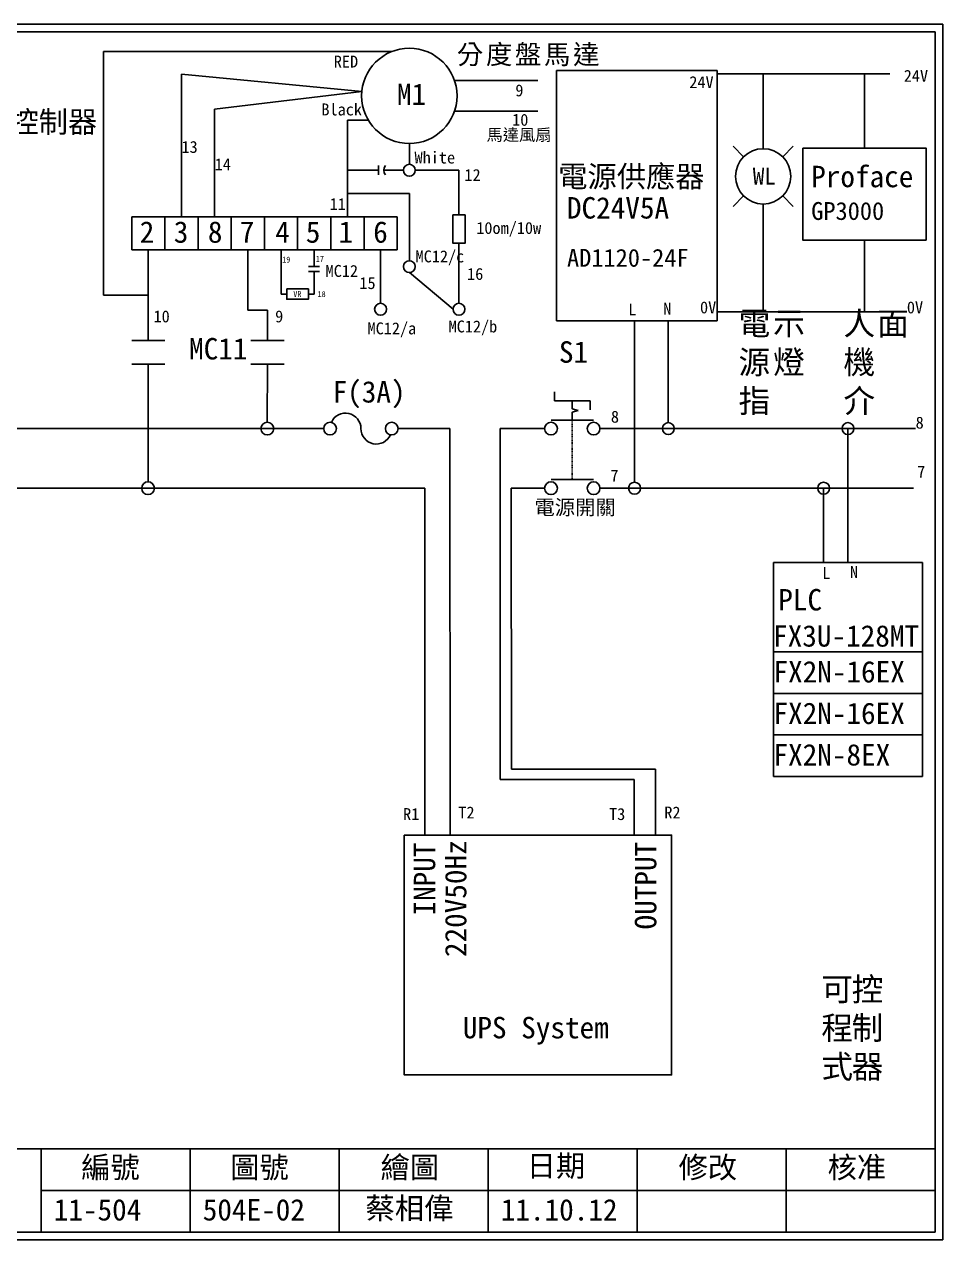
# Model space of a CAD drawing. Extents: x 10 to 297, y 3 to 207.
# Drawn here: x 142.9 to 297, y 3 to 207 of the extents above; entities that cross this region are included whole.
import ezdxf
from ezdxf.enums import TextEntityAlignment as Align

# ---------------------------------------------------------------- set-up
doc = ezdxf.new("R2010")
doc.units = 0
doc.linetypes.add('DASHED', pattern=[0.2, 0.1, -0.1])
doc.layers.get('0').update_dxf_attribs({"linetype": 'CONTINUOUS'})
for name, color, linetype in [('7', 7, 'CONTINUOUS'), ('圖框層', 7, 'CONTINUOUS'), ('標尺寸層', 3, 'CONTINUOUS')]:
    doc.layers.add(name, color=color, linetype=linetype)
doc.styles.add('CNS', font='romanc.shx', dxfattribs={"bigfont": 'chineset.shx'})
doc.styles.add('STSL', font='KAIU.TTF')
doc.styles.add('標楷體', font='KAIU.TTF')

# ---------------------------------------------------------------- blocks, each defined once
blk = doc.blocks.new('FUSE')
at = {"color": 7}
for p, q in [((0, 0), (2.14, 0)), ((14.64, 0), (16.78, 0))]:
    blk.add_line(p, q, dxfattribs=at)
for centre in [(3.21, 0), (13.56, 0)]:
    blk.add_circle(centre, 1.07)
for centre, start, end in [((5.8, 0), 0, 156.116), ((10.98, 0), 180, 336.116)]:
    blk.add_arc(centre, 2.59, start, end, dxfattribs=at)

msp = doc.modelspace()

# ---------------------------------------------------------------- linework, layer by layer
for p, q in [((259.19, 199.2), (232.19, 199.2)), ((232.19, 199.2), (232.19, 157.2)), ((259.19, 157.2), (259.19, 199.2)), ((288.16, 198.67), (259.19, 198.67)), ((266.88, 189.99), (266.88, 198.67)), ((266.88, 186.09), (266.88, 189.99)), ((263.6, 184.73), (261.83, 186.5)), ((270.16, 184.73), (271.93, 186.5)), ((263.6, 178.17), (261.83, 176.4)), ((270.16, 178.17), (271.93, 176.4)), ((266.88, 176.81), (266.88, 172.86)), ((266.88, 172.86), (266.88, 158.72)), ((232.19, 157.2), (255.19, 157.2)), ((245.3, 157.2), (245.3, 130.12)), ((250.97, 157.2), (250.97, 140.12)), ((255.19, 157.2), (259.19, 157.2)), ((288.16, 158.72), (259.19, 158.72)), ((231.86, 143.77), (231.86, 145.27)), ((234.86, 143.77), (231.86, 143.77)), ((234.86, 143.77), (237.86, 143.77)), ((237.86, 143.77), (237.86, 142.27)), ((235.86, 142.16), (234.86, 142.43)), ((235.86, 142.16), (234.86, 141.89)), ((193.15, 139.12), (21.12, 139.11)), ((222.74, 139.12), (230.22, 139.12)), ((224.62, 139.12), (230.22, 139.12)), ((239.5, 139.12), (292.46, 139.12)), ((281.11, 116.64), (281.11, 139.12)), ((210.11, 129.12), (21.12, 129.12)), ((239.5, 129.12), (292.09, 129.12)), ((268.61, 116.64), (293.61, 116.64)), ((268.61, 101.64), (268.61, 116.64)), ((293.61, 116.64), (293.61, 101.64)), ((293.61, 101.64), (268.61, 101.64)), ((268.61, 101.64), (293.61, 101.64)), ((268.61, 94.68), (268.61, 101.64)), ((293.61, 101.64), (293.61, 94.68)), ((293.61, 94.68), (268.61, 94.68)), ((268.61, 87.72), (268.61, 94.68)), ((293.61, 94.68), (293.61, 87.72)), ((293.61, 87.72), (268.61, 87.72)), ((268.61, 80.76), (268.61, 87.72)), ((293.61, 87.72), (293.61, 80.76)), ((293.61, 80.76), (268.61, 80.76)), ((293.61, 80.76), (268.61, 80.76))]:
    msp.add_line(p, q)
for centre, radius in [((207.52, 194.96), 8), ((266.88, 181.45), 4.64), ((183.69, 139.12), 1.07), ((250.97, 139.12), 1), ((163.69, 129.12), 1.07), ((245.3, 129.12), 1)]:
    msp.add_circle(centre, radius)
at = {"layer": '7'}
for p, q in [((234.86, 142.43), (234.86, 143.77)), ((234.86, 140.55), (234.86, 141.89)), ((231.29, 140.55), (238.43, 140.55)), ((231.29, 130.55), (238.43, 130.55))]:
    msp.add_line(p, q, dxfattribs=at)
at = {"layer": '7', "linetype": 'DASHED'}
msp.add_line((234.86, 130.55), (234.86, 140.55), dxfattribs=at)
at = {"layer": '7'}
for centre in [(231.29, 139.12), (238.43, 139.12), (231.29, 129.12), (238.43, 129.12)]:
    msp.add_circle(centre, 1.07, dxfattribs=at)
at = {"layer": '圖框層', "color": 7}
for p, q in [((297, 206.97), (10, 206.97)), ((297, 3), (297, 206.97)), ((295.75, 205.72), (11.25, 205.72)), ((295.75, 4.25), (295.75, 205.72)), ((11.25, 18.25), (295.75, 18.25)), ((145.75, 4.25), (145.75, 18.25)), ((170.75, 4.25), (170.75, 18.25)), ((195.75, 4.25), (195.75, 18.25)), ((220.75, 4.25), (220.75, 18.25)), ((245.75, 4.25), (245.75, 18.25)), ((270.75, 4.25), (270.75, 18.25)), ((145.75, 11.25), (295.75, 11.25)), ((11.25, 4.25), (295.75, 4.25)), ((10, 3), (297, 3))]:
    msp.add_line(p, q, dxfattribs=at)
at = {"layer": '標尺寸層', "color": 7}
for p, q in [((156.21, 161.49), (156.21, 202.4)), ((156.21, 202.4), (204.58, 202.4)), ((169.29, 174.66), (169.29, 198.6)), ((169.29, 198.6), (199.56, 195.71)), ((283.86, 186.2), (283.86, 198.67)), ((215.09, 197.54), (229.09, 197.54)), ((174.86, 192.73), (199.56, 195.71)), ((174.86, 174.66), (174.86, 192.73)), ((215.09, 192.37), (229.09, 192.37)), ((200.63, 190.87), (197.13, 190.87)), ((197.13, 174.66), (197.13, 190.87)), ((207.52, 186.96), (207.52, 183.47)), ((202.35, 182.47), (197.13, 182.47)), ((202.35, 183.25), (202.35, 181.68)), ((203.24, 182.47), (206.52, 182.47)), ((208.52, 182.47), (215.85, 182.47)), ((215.85, 174.99), (215.85, 182.47)), ((197.16, 178.58), (207.52, 178.58)), ((207.52, 178.58), (207.52, 167.3)), ((160.94, 169.1), (160.94, 174.66)), ((160.94, 174.66), (166.51, 174.66)), ((166.51, 169.1), (166.51, 174.66)), ((166.51, 169.1), (166.51, 174.66)), ((166.51, 174.66), (172.08, 174.66)), ((172.08, 169.1), (172.08, 174.66)), ((172.08, 169.1), (172.08, 174.66)), ((172.08, 174.66), (177.65, 174.66)), ((177.65, 169.1), (177.65, 174.66)), ((177.65, 169.1), (177.65, 174.66)), ((177.65, 174.66), (183.21, 174.66)), ((183.21, 169.1), (183.21, 174.66)), ((183.21, 169.1), (183.21, 174.66)), ((183.21, 174.66), (188.78, 174.66)), ((188.78, 169.1), (188.78, 174.66)), ((188.78, 169.1), (188.78, 174.66)), ((188.78, 174.66), (194.35, 174.66)), ((194.35, 169.1), (194.35, 174.66)), ((194.35, 169.1), (194.35, 174.66)), ((194.35, 174.66), (199.92, 174.66)), ((199.92, 169.1), (199.92, 174.66)), ((199.92, 169.1), (199.92, 174.66)), ((199.92, 174.66), (205.48, 174.66)), ((205.48, 169.1), (205.48, 174.66)), ((215.85, 170.22), (215.85, 160.15)), ((283.86, 170.76), (283.86, 158.72)), ((160.94, 169.1), (166.51, 169.1)), ((163.73, 153.88), (163.73, 169.1)), ((166.51, 169.1), (172.08, 169.1)), ((172.08, 169.1), (177.65, 169.1)), ((177.65, 169.1), (183.21, 169.1)), ((180.43, 169.1), (180.43, 159.01)), ((183.21, 169.1), (188.78, 169.1)), ((186, 169.1), (186, 161.69)), ((188.78, 169.1), (194.35, 169.1)), ((191.57, 169.1), (191.57, 166.3)), ((194.35, 169.1), (199.92, 169.1)), ((199.92, 169.1), (205.48, 169.1)), ((202.7, 169.1), (202.7, 160.15)), ((190.58, 166.3), (192.47, 166.3)), ((190.58, 165.47), (192.47, 165.47)), ((191.57, 165.47), (191.57, 161.69)), ((207.52, 165.3), (214.85, 159.15)), ((163.73, 161.49), (156.21, 161.49)), ((186.96, 161.69), (186, 161.69)), ((190.58, 161.69), (191.57, 161.69)), ((183.73, 159.01), (180.43, 159.01)), ((183.73, 153.88), (183.73, 159.01)), ((160.94, 153.88), (166.51, 153.88)), ((180.94, 153.88), (186.51, 153.88)), ((160.94, 149.91), (166.51, 149.91)), ((163.72, 149.91), (163.69, 130.19)), ((180.94, 149.91), (186.51, 149.91)), ((183.71, 149.91), (183.69, 140.19)), ((207.79, 139.12), (214.3, 139.12)), ((214.3, 139.12), (214.36, 70.91)), ((222.74, 80.25), (222.74, 139.12)), ((210.11, 129.12), (210.11, 70.91)), ((224.66, 81.97), (224.62, 129.12)), ((230.22, 129.12), (224.62, 129.12)), ((277.03, 129.15), (277.03, 116.64)), ((248.82, 81.97), (224.66, 81.97)), ((248.82, 70.89), (248.82, 81.97)), ((245.22, 80.25), (222.74, 80.25)), ((245.22, 70.89), (245.22, 80.25))]:
    msp.add_line(p, q, dxfattribs=at)
for points in [[(273.51, 186.2), (294.21, 186.2), (294.21, 170.76), (273.51, 170.76)], [(214.83, 174.99), (216.88, 174.99), (216.88, 170.22), (214.83, 170.22)], [(186.96, 162.56), (190.58, 162.56), (190.58, 160.82), (186.96, 160.82)], [(206.67, 70.91), (251.52, 70.91), (251.52, 30.64), (206.67, 30.64)]]:
    msp.add_lwpolyline(points, close=True, dxfattribs=at)
for centre in [(207.52, 182.47), (207.52, 166.3), (202.7, 159.15), (215.85, 159.15), (281.11, 139.12), (277.03, 129.12)]:
    msp.add_circle(centre, 1, dxfattribs=at)
msp.add_arc((204.43, 182.47), 1.19, 138.7324, 221.2676, dxfattribs=at)

# ---------------------------------------------------------------- block references
at = {"color": 7}
msp.add_blockref('FUSE', (191.01, 139.12), dxfattribs=at)

# ---------------------------------------------------------------- texts
msp.add_text('WL', height=2.856, dxfattribs=at).set_placement((267.08, 181.5), align=Align.MIDDLE_CENTER)
at = {"color": 0, "insert": (227.67, 203.54), "char_height": 3.25, "width": 24.1454, "attachment_point": 2, "style": '標楷體'}
msp.add_mtext('{\\T1.1;分度盤馬達}', dxfattribs=at)
at = {"layer": '圖框層', "color": 4, "style": 'STSL'}
for s, height, p in [('RED', 2, (194.85, 199.72)), ('24V', 2, (254.49, 196.26)), ('24V', 2, (290.47, 197.32)), ('M1', 3.6, (205.44, 193.43)), ('9', 2, (225.3, 194.88)), ('Black', 2, (192.77, 191.68)), ('速度控制器', 3.6, (130.61, 188.8)), ('10', 2, (224.77, 189.95)), ('馬達風扇', 2, (220.47, 187.43)), ('13', 2, (169.29, 185.39)), ('White', 2, (208.39, 183.61)), ('14', 2, (174.86, 182.46)), ('電源供應器', 3.6, (232.5, 179.63)), ('12', 2, (216.76, 180.68)), ('Proface', 3.6, (274.94, 179.63)), ('11', 2, (194.15, 175.8)), ('DC24V5A', 3.6, (233.96, 174.37)), ('GP3000', 3, (274.94, 174.14)), ('2', 3.6, (162.28, 170.31)), ('3', 3.6, (168, 170.31)), ('8', 3.6, (173.72, 170.31)), ('7', 3.6, (179.07, 170.31)), ('4', 3.6, (185.03, 170.31)), ('5', 3.6, (190.15, 170.31)), ('1', 3.6, (195.63, 170.31)), ('6', 3.6, (201.46, 170.31)), ('10om/10w', 2, (218.75, 171.79)), ('19', 1, (186.19, 166.98)), ('17', 1, (191.83, 167.1)), ('MC12/c', 2, (208.57, 167.02)), ('AD1120-24F', 3, (233.97, 166.28)), ('MC12', 2, (193.47, 164.58)), ('16', 2, (217.21, 164.08)), ('15', 2, (199.14, 162.54)), ('VR', 1, (188.05, 161.21)), ('18', 1, (192.13, 161.19)), ('L', 2, (244.26, 158.11)), ('N', 2, (250.12, 158.26)), ('0V', 2, (256.29, 158.46)), ('0V', 2, (290.99, 158.46)), ('10', 2, (164.6, 156.95)), ('9', 2, (185.01, 156.95)), ('MC12/a', 2, (200.51, 154.94)), ('MC12/b', 2, (214.11, 155.26)), ('MC11', 3.6, (170.57, 150.72)), ('S1', 3.6, (232.62, 150.17)), ('F(3A)', 3.6, (194.64, 143.49)), ('8', 2, (241.34, 140.11)), ('8', 2, (292.46, 139.12)), ('7', 2, (292.73, 130.9)), ('7', 2, (241.25, 130.22)), ('L', 2, (276.8, 113.88)), ('N', 2, (281.44, 114.06)), ('PLC', 3.6, (269.42, 108.6)), ('FX3U-128MT', 3.6, (268.54, 102.53)), ('FX2N-16EX', 3.6, (268.61, 96.51)), ('FX2N-16EX', 3.6, (268.61, 89.54)), ('FX2N-8EX', 3.6, (268.61, 82.58)), ('T2', 2, (215.74, 73.69)), ('R2', 2, (250.3, 73.69)), ('R1', 2, (206.47, 73.43)), ('T3', 2, (241.03, 73.43)), ('UPS System', 3.6, (216.49, 36.79)), ('編號', 3.6, (152.47, 13.34)), ('圖號', 3.6, (177.47, 13.34)), ('繪圖', 3.6, (202.69, 13.34)), ('日期', 3.6, (227.22, 13.59)), ('修改', 3.6, (252.69, 13.34)), ('核准', 3.6, (277.69, 13.34)), ('蔡相偉', 3.6, (200.18, 6.47)), ('11-504', 3.6, (147.86, 6.22)), ('504E-02', 3.6, (172.86, 6.22)), ('11.10.12', 3.6, (222.86, 6.22))]:
    msp.add_text(s, height=height, dxfattribs=at).set_placement(p)
for s, p in [('INPUT', (211.86, 57.4)), ('220V50Hz', (217.09, 50.43)), ('OUTPUT', (248.96, 55.07))]:
    msp.add_text(s, height=3.6, rotation=90, dxfattribs=at).set_placement(p)
at = {"layer": '標尺寸層', "color": 7, "attachment_point": 1, "style": 'CNS'}
for s, insert, char_height, width in [('{\\fDFKai-SB|b0|i0|c136|p65;人機介}', (280.35, 158.72), 3.9, 4.1392), ('{\\fDFKai-SB|b0|i0|c136|p65;電\\P源指}', (262.74, 158.72), 3.9, 4.1392), ('{\\fDFKai-SB|b0|i0|c136|p65;示燈}', (268.55, 158.72), 3.9, 4.1392), ('{\\fDFKai-SB|b0|i0|c136|p65;面}', (286.01, 158.72), 3.9, 4.1392), ('{\\fDFKai-SB|b0|i0|c136|p65;電源開關}', (228.51, 127.16), 2.5, 14.0847), ('{\\fDFKai-SB|b0|i0|c136|p65;可程式}', (276.64, 46.99), 3.9, 5.4243), ('{\\fDFKai-SB|b0|i0|c136|p65;控制器}', (281.73, 46.99), 3.9, 5.4243)]:
    msp.add_mtext(s, dxfattribs=dict(at, insert=insert, char_height=char_height, width=width))

doc.saveas('drawing.dxf')
